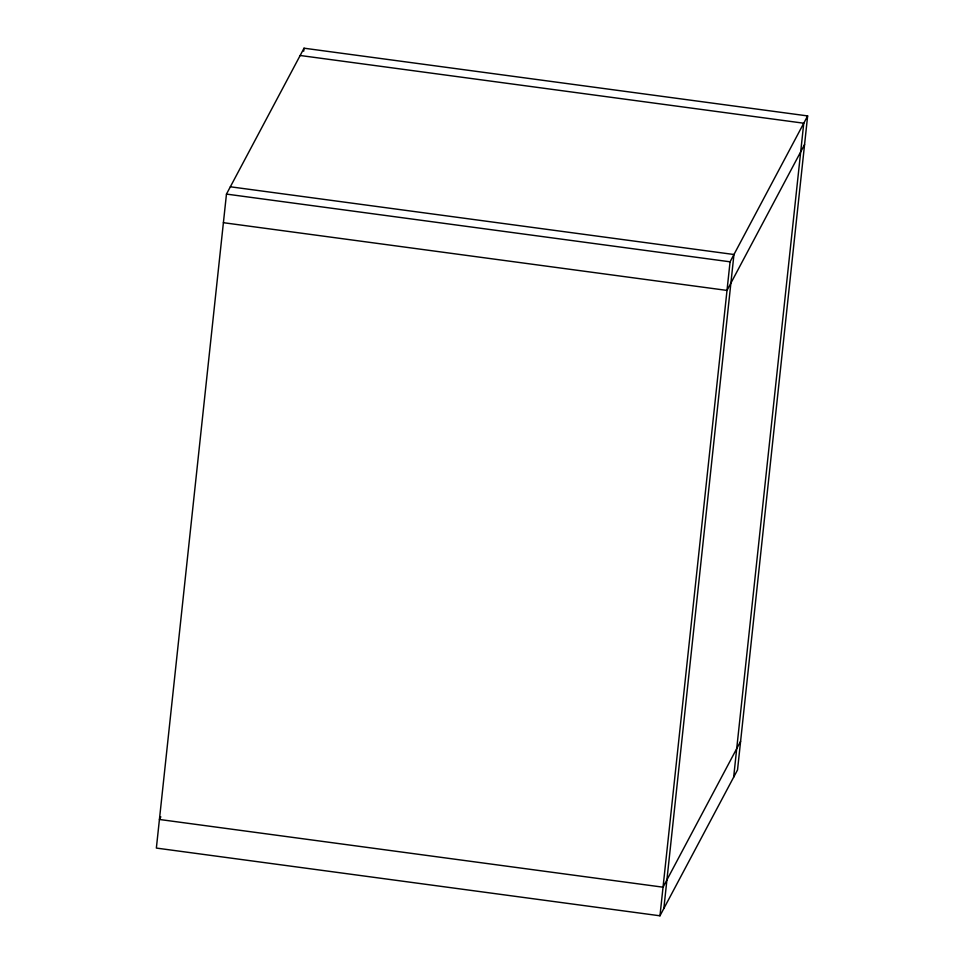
<?xml version="1.0" encoding="UTF-8"?>
<svg xmlns="http://www.w3.org/2000/svg" width="964" height="964" viewBox="0 0 964 964"><rect width="100%" height="100%" fill="white"/><g stroke="black" fill="none" stroke-linecap="round" stroke-linejoin="round"><path stroke-width="1.45" d="M226.468 194.089L156.361 848.079L659.966 915.8L737.532 769.911L807.639 115.921L304.034 48.2L226.468 194.089L730.073 261.81L807.639 115.921M303.708 51.188L304.034 48.2M659.966 915.8L730.073 261.81M663.847 908.51L733.953 254.508L230.348 186.787M733.652 777.213L803.759 123.211L300.153 55.49M160.831 816.821L159.422 819.472L663.039 887.193L740.605 741.304M804.579 144.528L727.001 290.417L223.395 222.696"/></g></svg>
